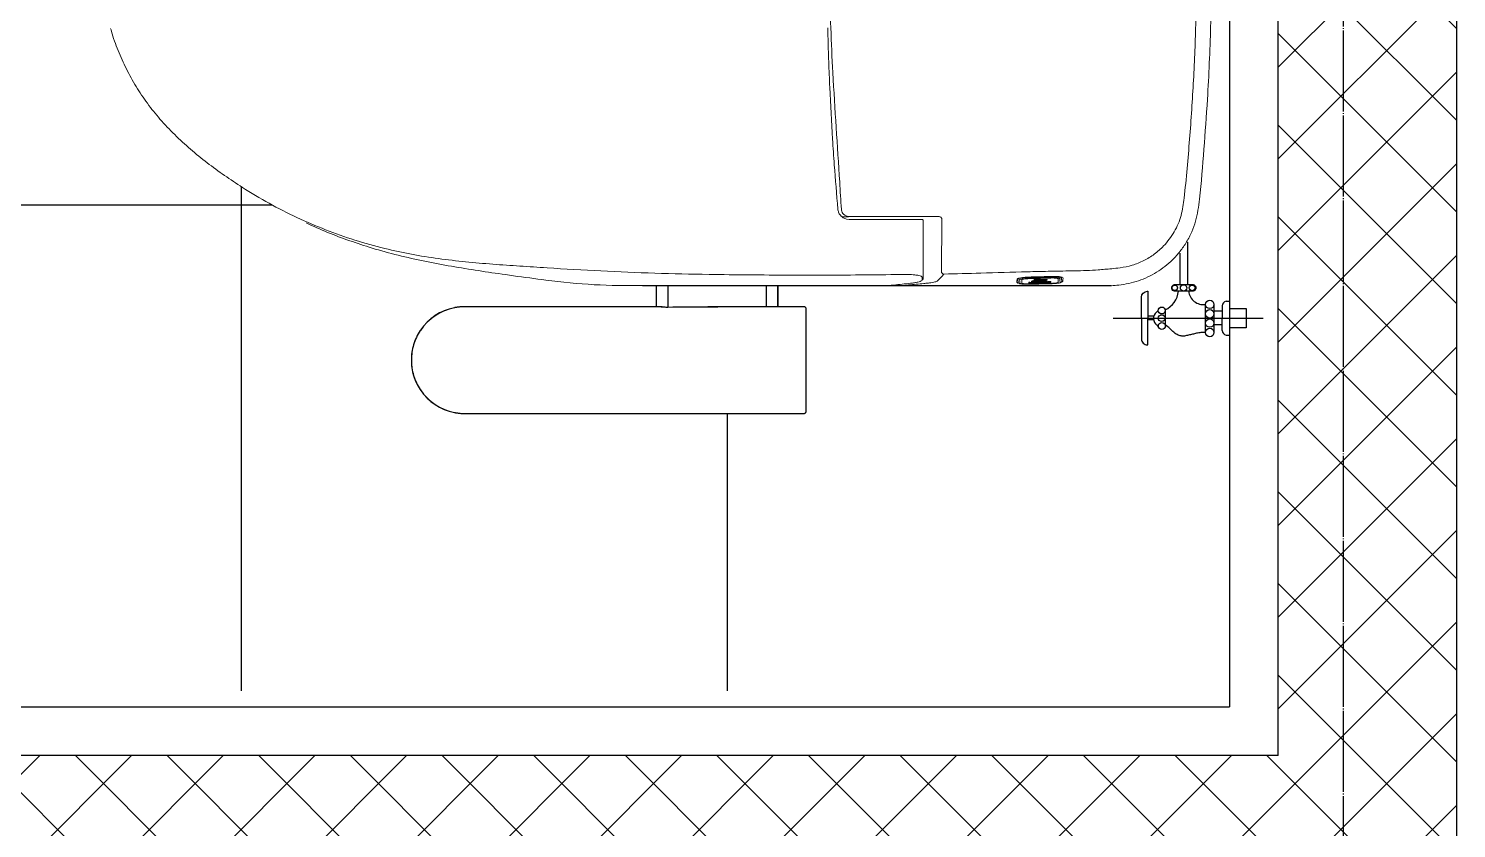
# Model space of a CAD drawing. Header units: millimetres. Extents: x 18456 to 179493, y -203649 to 469211.
# Drawn here: x 119928 to 120810, y 123659 to 124153 of the extents above; entities that cross this region are included whole.
import ezdxf

# ---------------------------------------------------------------- set-up
doc = ezdxf.new("R2010")
doc.units = ezdxf.units.MM
doc.linetypes.add('X-평면도(기본형)$0$CEN', pattern=[52.5, 50, -1, 0.5, -1])
for name, color, linetype, true_color in [('X-평면도(기본형)$0$40HAT', 9, 'Continuous', 0x808080), ('X-평면도(기본형)$0$CEN', 1, 'X-평면도(기본형)$0$CEN', 0xff0000), ('X-평면도(기본형)$0$F-BATH', 6, 'Continuous', 0xff00ff), ('X-평면도(기본형)$0$FIN', 9, 'Continuous', 0x808080), ('X-평면도(기본형)$0$FUR', 6, 'Continuous', 0xff00ff), ('X-평면도(기본형)$0$TIL', 5, 'Continuous', 0x0000ff), ('X-평면도(기본형)$0$W2', 3, 'Continuous', 0x00ff00)]:
    doc.layers.add(name, color=color, linetype=linetype, true_color=true_color)

# ---------------------------------------------------------------- blocks, each defined once
blk = doc.blocks.new('X-평면도(기본형)$0$IW990')
at = {"layer": 'X-평면도(기본형)$0$F-BATH', "color": 8, "true_color": 0x808080}
blk.add_line((238457.39, 45965.82), (238457.39, 45965.9), dxfattribs=at)
blk.add_arc((238455.92, 45965.9), 1.47, 0.00409, 7.54706, dxfattribs=at)
at = {"layer": 'X-평면도(기본형)$0$FUR', "linetype": 'Continuous', "lineweight": 15}
for p, q in [((238476.92, 46027.55), (238476.92, 46027.54)), ((238482.25, 46021.36), (238482.33, 46021.36)), ((238482.33, 46021.36), (238483.88, 46021.19)), ((238529.48, 46020.7), (238529.48, 46020.7)), ((238529.49, 45984.49), (238529.48, 46020.7)), ((238540.83, 45988.95), (238541.14, 46021.01)), ((238528.68, 45983.47), (238528.99, 45984)), ((238529.49, 45986.05), (238529.49, 45984.49)), ((238587.68, 45984.49), (238587.48, 45984.3)), ((238588.05, 45984.59), (238588.05, 45984.31)), ((238588.35, 45984.54), (238588.05, 45984.31)), ((238596.49, 45982.65), (238596.49, 45983.01)), ((238597.8, 45983.82), (238597.8, 45983.46)), ((238598.63, 45982.98), (238598.63, 45983.03)), ((238598.9, 45983.48), (238598.9, 45983.12)), ((238603.57, 45982.73), (238602.92, 45982.72)), ((238602.92, 45982.72), (238602.92, 45982.36)), ((238603.07, 45982.8), (238603.07, 45983.17)), ((238604.28, 45983.28), (238603.18, 45983.25)), ((238603.18, 45983.25), (238603.18, 45982.89)), ((238604.28, 45982.92), (238603.18, 45982.89)), ((238603.33, 45983.69), (238603.33, 45983.33)), ((238603.4, 45983.32), (238603.33, 45983.33)), ((238603.4, 45983.69), (238603.4, 45983.32)), ((238603.57, 45982.37), (238603.57, 45982.73)), ((238604.28, 45983.28), (238604.28, 45982.92)), ((238605.87, 45982.79), (238605.22, 45982.78)), ((238605.22, 45982.78), (238605.22, 45982.42)), ((238605.87, 45982.79), (238605.87, 45982.79)), ((238605.87, 45982.79), (238605.87, 45982.43)), ((238606.13, 45984.1), (238606.13, 45983.74)), ((238608.44, 45982.86), (238606.34, 45982.81)), ((238606.34, 45982.81), (238606.34, 45982.45)), ((238608.44, 45982.86), (238608.44, 45982.5)), ((238615.57, 45982.81), (238615.79, 45982.98)), ((238356.34, 45980.36), (238645.66, 45980.32)), ((238356.43, 45980.14), (238645.75, 45980.22)), ((238595.37, 45982.53), (238594.72, 45982.51)), ((238594.72, 45982.51), (238594.72, 45982.16)), ((238595.37, 45982.17), (238594.72, 45982.16)), ((238594.72, 45981.65), (238595.37, 45981.66)), ((238595.37, 45982.53), (238595.37, 45982.17)), ((238596.91, 45982.36), (238595.37, 45982.32)), ((238595.37, 45981.97), (238595.37, 45982.17)), ((238595.37, 45981.66), (238595.37, 45981.89)), ((238596.91, 45982.57), (238596.91, 45982.21)), ((238596.91, 45982.21), (238597.56, 45982.22)), ((238596.91, 45982), (238596.91, 45982.21)), ((238596.91, 45981.92), (238596.91, 45981.7)), ((238596.91, 45981.7), (238597.56, 45981.71)), ((238597.56, 45982.58), (238597.56, 45982.22)), ((238598, 45981.86), (238598, 45982.22)), ((238598.12, 45982.21), (238598.12, 45982.57)), ((238598.12, 45982.21), (238598.19, 45982.22)), ((238598.12, 45982.21), (238598.31, 45982.14)), ((238598.19, 45982.58), (238598.19, 45982.22)), ((238598.31, 45982.14), (238598.41, 45982.15)), ((238598.96, 45982.18), (238598.96, 45982.04)), ((238600.07, 45982.18), (238600.07, 45981.87)), ((238600.17, 45981.88), (238600.07, 45981.87)), ((238600.17, 45982.15), (238600.17, 45981.88)), ((238600.35, 45981.81), (238600.17, 45981.88)), ((238600.26, 45982.51), (238600.26, 45982.15)), ((238600.35, 45982.17), (238600.26, 45982.2)), ((238600.29, 45981.8), (238600.35, 45981.81)), ((238600.35, 45982.17), (238600.35, 45981.81)), ((238600.76, 45982.66), (238600.76, 45982.3)), ((238601.41, 45982.32), (238600.76, 45982.3)), ((238601.41, 45982.68), (238601.41, 45982.32)), ((238603.57, 45982.37), (238602.92, 45982.36)), ((238602.92, 45982.36), (238602.92, 45982.31)), ((238602.92, 45982.26), (238602.92, 45982.22)), ((238605.22, 45982.33), (238603.7, 45982.29)), ((238603.7, 45982.29), (238603.7, 45981.94)), ((238603.7, 45981.94), (238603.7, 45981.86)), ((238605.87, 45982.43), (238605.22, 45982.42)), ((238606.34, 45982.37), (238606.34, 45982.45)), ((238606.45, 45982.37), (238606.45, 45982.23)), ((238606.45, 45982.15), (238606.45, 45982.23)), ((238607.79, 45982.26), (238607.79, 45982.4)), ((238607.79, 45982.19), (238607.79, 45981.96)), ((238607.79, 45981.96), (238608.44, 45981.98)), ((238612.73, 45982.22), (238612.92, 45982.4)), ((238614.42, 45982.24), (238614.6, 45982.45))]:
    blk.add_line(p, q, dxfattribs=at)
at = {"layer": 'X-평면도(기본형)$0$FUR'}
for p, q in [((238688.03, 46000.41), (238688.04, 45981.03)), ((238692.86, 45981.03), (238692.85, 46007.11)), ((238364.89, 45967.3), (238364.89, 45980.14)), ((238371.89, 45980.14), (238371.89, 45967.12)), ((238432.89, 45967.3), (238432.89, 45980.16)), ((238439.89, 45967.3), (238439.89, 45980.16)), ((238439.89, 45980.16), (238439.89, 45967.3)), ((238667.93, 45976.81), (238668.18, 45976.81)), ((238668.18, 45976.81), (238668.18, 45972.25)), ((238685.17, 45981.03), (238695.62, 45981.03)), ((238695.62, 45976.82), (238685.17, 45976.81)), ((238266.42, 45967.3), (238246.64, 45967.3)), ((238266.42, 45967.3), (238246.64, 45967.3)), ((238286.21, 45967.3), (238266.42, 45967.3)), ((238286.21, 45967.3), (238266.42, 45967.3)), ((238363.88, 45967.3), (238286.21, 45967.3)), ((238367.84, 45967.3), (238363.88, 45967.3)), ((238367.84, 45967.3), (238363.88, 45967.3)), ((238368.39, 45967.3), (238367.84, 45967.3)), ((238368.57, 45967.3), (238368.39, 45967.3)), ((238368.57, 45967.26), (238368.57, 45967.3)), ((238396.74, 45967.26), (238402.74, 45967.3)), ((238402.74, 45967.3), (238396.74, 45967.3)), ((238396.74, 45967.26), (238396.74, 45967.3)), ((238404.22, 45967.3), (238402.74, 45967.3)), ((238440.88, 45967.3), (238404.22, 45967.3)), ((238432.89, 45967.3), (238404.22, 45967.3)), ((238440.88, 45967.3), (238432.89, 45967.3)), ((238455.91, 45967.3), (238440.88, 45967.3)), ((238455.91, 45967.3), (238440.88, 45967.3)), ((238455.95, 45967.3), (238455.91, 45967.3)), ((238457.39, 45902.88), (238457.39, 45965.82)), ((238457.39, 45902.88), (238457.39, 45965.82)), ((238664.32, 45968.65), (238664.32, 45973.2)), ((238664.33, 45960.3), (238664.32, 45968.65)), ((238668.18, 45972.25), (238668.18, 45960.3)), ((238678.88, 45965.42), (238678.88, 45956.13)), ((238703.81, 45951.38), (238703.8, 45968.74)), ((238714.16, 45967.82), (238714.16, 45960.24)), ((238716.59, 45970.77), (238718.67, 45970.77)), ((238718.68, 45966.27), (238728.89, 45966.27)), ((238728.89, 45966.27), (238728.9, 45954.35)), ((238664.33, 45960.3), (238664.33, 45951.95)), ((238671.9, 45961.48), (238668.18, 45961.48)), ((238668.19, 45948.34), (238668.18, 45960.3)), ((238671.76, 45959.12), (238668.18, 45959.12)), ((238714.16, 45964.57), (238709.03, 45964.57)), ((238714.16, 45952.66), (238714.16, 45960.24)), ((238219.29, 45952.72), (238219.27, 45952.69)), ((238219.27, 45952.69), (238219.29, 45952.72)), ((238219.31, 45952.77), (238219.29, 45952.72)), ((238664.33, 45951.95), (238664.33, 45947.39)), ((238668.19, 45943.79), (238668.19, 45948.34)), ((238714.16, 45956.21), (238709.03, 45956.2)), ((238716.6, 45949.71), (238718.68, 45949.71)), ((238728.9, 45954.35), (238718.68, 45954.34)), ((238667.93, 45943.79), (238668.19, 45943.79)), ((238219.27, 45916.01), (238219.29, 45915.97)), ((238219.29, 45915.97), (238219.27, 45916.01)), ((238219.29, 45915.97), (238219.32, 45915.93)), ((238246.64, 45901.4), (238260.44, 45901.4)), ((238246.64, 45901.4), (238266.42, 45901.4)), ((238260.44, 45901.4), (238286.21, 45901.4)), ((238266.42, 45901.4), (238286.21, 45901.4)), ((238286.21, 45901.4), (238455.91, 45901.4)), ((238455.91, 45901.4), (238455.95, 45901.4)), ((238457.39, 45902.8), (238457.39, 45902.88))]:
    blk.add_line(p, q, dxfattribs=at)
at = {"layer": 'X-평면도(기본형)$0$FUR', "ltscale": 30}
blk.add_line((238646.8, 45960.31), (238739.4, 45960.31), dxfattribs=at)
at = {"layer": 'X-평면도(기본형)$0$FUR', "linetype": 'Continuous', "lineweight": 15}
for points in [[(238598.65, 45981.88), (238598.65, 45981.88), (238598.68, 45981.9), (238598.77, 45981.92), (238598.96, 45981.95), (238599.21, 45981.97), (238599.76, 45982.02), (238600.04, 45982.06), (238600.2, 45982.1), (238600.26, 45982.15), (238600.21, 45982.19), (238600.05, 45982.23), (238599.81, 45982.26), (238599.5, 45982.27), (238598.99, 45982.27), (238598.35, 45982.23), (238598.19, 45982.22)], [(238602.92, 45982.16), (238602.92, 45982.11), (238602.92, 45982.09), (238602.92, 45982.08), (238602.92, 45982.06), (238602.86, 45981.98), (238602.76, 45981.95), (238602.62, 45981.92), (238602.43, 45981.9), (238602.23, 45981.89), (238601.93, 45981.89), (238601.74, 45981.9), (238601.6, 45981.91), (238601.48, 45981.95), (238601.41, 45982.01)]]:
    blk.add_lwpolyline(points, dxfattribs=at)
at = {"layer": 'X-평면도(기본형)$0$FUR'}
blk.add_lwpolyline([(238709.03, 45968.74), (238709.03, 45968.17), (238709.03, 45951.97)], dxfattribs=at)
for centre, radius in [((238684.87, 45978.98), 1.67), ((238690.32, 45978.89), 2), ((238695.59, 45978.94), 1.77), ((238676.78, 45964.98), 2.15), ((238706.41, 45968.74), 2.61), ((238706.42, 45962.94), 2.61), ((238676.78, 45960.23), 2.11), ((238676.87, 45955.43), 2.14), ((238706.42, 45957.23), 2.61), ((238706.42, 45951.38), 2.61)]:
    blk.add_circle(centre, radius, dxfattribs=at)
at = {"layer": 'X-평면도(기본형)$0$FUR', "linetype": 'Continuous', "lineweight": 15}
for centre, radius, start, end in [((238528.98, 46020.7), 0.498, 0.01836, 90.01637), ((238542.35, 45989), 1.52, 181.88667, 268.74025), ((238614.59, 45982.94), 0.497, 271.32573, 359.6792)]:
    blk.add_arc(centre, radius, start, end, dxfattribs=at)
at = {"layer": 'X-평면도(기본형)$0$FUR', "extrusion": (0, 0, -1)}
for centre, radius, start, end in [((-238667.93, 45973.21), 3.6, 359.98363, 89.98363), ((-238685.08, 45978.92), 2.11, 267.57874, 92.38853), ((-238695.71, 45978.92), 2.11, 87.57874, 272.38853)]:
    blk.add_arc(centre, radius, start, end, dxfattribs=at)
at = {"layer": 'X-평면도(기본형)$0$FUR'}
for centre, radius, start, end in [((238673.2, 45978.15), 13.94, 294.02781, 354.48695), ((238702.39, 45977.55), 8.93, 184.69074, 278.52543), ((238246.64, 45934.35), 32.95, 101.19807, 146.10907), ((238246.64, 45934.35), 32.95, 101.19809, 146.02221), ((238246.62, 45934.46), 32.84, 100.83918, 101.19849), ((238246.61, 45934.49), 32.81, 100.84002, 101.19967), ((238246.62, 45934.43), 32.87, 100.18365, 100.83913), ((238246.65, 45934.28), 33.02, 100.18753, 100.84005), ((238246.63, 45934.41), 32.89, 99.88825, 100.1837), ((238246.65, 45934.3), 33, 99.89297, 100.18749), ((238246.63, 45934.36), 32.94, 98.11457, 99.8879), ((238246.64, 45934.34), 32.96, 98.12115, 99.89316), ((238246.64, 45934.33), 32.97, 97.82831, 98.11482), ((238246.64, 45934.37), 32.93, 97.83401, 98.12086), ((238246.64, 45934.29), 33.01, 94.18138, 97.82766), ((238246.64, 45934.39), 32.92, 94.17747, 97.83417), ((238246.64, 45934.3), 33, 93.89034, 94.18112), ((238246.64, 45934.38), 32.92, 93.88594, 94.17739), ((238246.64, 45934.33), 32.97, 92.1278, 93.89051), ((238246.64, 45934.36), 32.94, 92.12122, 93.88574), ((238246.64, 45934.36), 32.94, 91.82552, 92.12753), ((238246.64, 45934.34), 32.96, 91.81951, 92.12131), ((238246.64, 45934.41), 32.89, 90.00051, 91.8259), ((238246.64, 45934.31), 32.99, 89.99978, 91.81919), ((238371.02, 45992.46), 25.32, 264.03046, 264.9917), ((238404.22, 45697.08), 270.22, 89.99979, 90.31431), ((238455.91, 45965.8), 1.5, 88.52128, 89.99969), ((238455.91, 45965.79), 1.51, 87.33062, 88.52141), ((238455.95, 45965.7), 1.6, 86.15239, 89.99998), ((238455.91, 45965.79), 1.51, 84.43602, 87.33068), ((238455.95, 45965.71), 1.59, 82.64838, 86.15387), ((238671.81, 45966.35), 3, 307.41594, 344.56491), ((238679.18, 45966.31), 0.601, 209.00933, 303.32558), ((238717.16, 45967.82), 3, 100.96992, 180.01637), ((238676.66, 45960.02), 4.98, 127.41594, 235.38587), ((238246.55, 45934.41), 32.84, 146.17496, 146.42608), ((238246.55, 45934.41), 32.85, 146.1756, 146.4266), ((238672.12, 45953.45), 3, 22.6575, 55.38587), ((238717.17, 45952.66), 3, 180.01637, 259.06281), ((238667.93, 45947.39), 3.6, 180.01637, 270.01637), ((238246.64, 45934.35), 32.95, 180.00026, 213.53151), ((238246.55, 45934.29), 32.84, 213.53083, 213.82504), ((238246.56, 45934.3), 32.86, 213.53039, 213.8244), ((238246.64, 45934.35), 32.95, 213.89895, 258.80445), ((238246.64, 45934.35), 32.95, 213.995, 258.80444), ((238246.62, 45934.24), 32.84, 258.80405, 259.16082), ((238246.61, 45934.21), 32.81, 258.80286, 259.15998), ((238246.62, 45934.27), 32.87, 259.16087, 259.81837), ((238246.65, 45934.42), 33.02, 259.15995, 259.81449), ((238246.63, 45934.3), 32.89, 259.81833, 260.11828), ((238246.65, 45934.4), 33, 259.81453, 260.11353), ((238246.63, 45934.34), 32.94, 260.11863, 261.88493), ((238246.64, 45934.36), 32.96, 260.11336, 261.87836), ((238246.64, 45934.37), 32.97, 261.88468, 262.17894), ((238246.64, 45934.34), 32.93, 261.87864, 262.17325), ((238246.64, 45934.41), 33.01, 262.17959, 265.82344), ((238246.63, 45934.31), 32.91, 262.17298, 265.82748), ((238246.64, 45934.4), 33, 265.82371, 266.10709), ((238246.64, 45934.32), 32.92, 265.82745, 266.11148), ((238246.64, 45934.37), 32.97, 266.10691, 267.87602), ((238246.64, 45934.34), 32.94, 266.11169, 267.8826), ((238246.64, 45934.34), 32.94, 267.87629, 268.16935), ((238246.64, 45934.36), 32.96, 267.88251, 268.17536), ((238246.64, 45934.29), 32.89, 268.16896, 269.99949), ((238246.64, 45934.4), 32.99, 268.17568, 270.00022), ((238455.95, 45903), 1.6, 269.99998, 273.80713), ((238455.95, 45902.99), 1.59, 273.80558, 277.3438), ((238455.92, 45902.8), 1.47, 352.4478, 359.99604)]:
    blk.add_arc(centre, radius, start, end, dxfattribs=at)
at = {"layer": 'X-평면도(기본형)$0$FUR', "linetype": 'Continuous', "lineweight": 15}
for points, knots in [([(238479.06, 46027.4), (238478.72, 46033.01, 0), (238477.72, 46049.87, 0), (238475.86, 46077.99, 0), (238473.86, 46109.69, 0), (238472.46, 46139.35, 0), (238471.88, 46162.15, 0), (238471.76, 46175.76, 0), (238471.75, 46180.17, 0)], [0, 0, 0, 0, 0.0552666, 0.1658888, 0.2765103, 0.3666384, 0.4567946, 0.5000016, 0.5000016, 0.5000016, 0.5000016]), ([(238698.33, 46180.24), (238698.24, 46168.05, 0), (238698.05, 46143.69, 0), (238696.56, 46107.18, 0), (238694.08, 46070.74, 0), (238691.85, 46044.66, 0), (238689.94, 46028.96, 0), (238688.81, 46023.62, 0), (238687.06, 46018.43, 0), (238684.59, 46013.53, 0), (238681.56, 46008.92, 0), (238677.54, 46004.18, 0), (238672.32, 45999.61, 0), (238665.8, 45995.6, 0), (238658.66, 45992.72, 0), (238650.19, 45991.01, 0), (238644.14, 45990.62, 0), (238641.65, 45990.4, 0)], [0, 0, 0, 0, 0.165801, 0.331607, 0.497398, 0.663183, 0.687934, 0.712702, 0.737346, 0.762467, 0.787683, 0.812808, 0.847589, 0.88237, 0.917375, 0.952378, 1, 1, 1, 1]), ([(238707.61, 46184.99), (238707.49, 46170.05, 0), (238707.24, 46140.15, 0), (238705.42, 46099.98, 0), (238702.9, 46064.51, 0), (238701.04, 46041.66, 0), (238699.27, 46026.82, 0), (238697.79, 46020.02, 0), (238695.48, 46013.43, 0), (238692.24, 46007.22, 0), (238688.25, 46001.42, 0), (238683.74, 45996.37, 0), (238678.85, 45992.09, 0), (238673.73, 45988.52, 0), (238668.25, 45985.54, 0), (238662.47, 45983.22, 0), (238656.46, 45981.53, 0), (238650.84, 45980.7, 0), (238647.26, 45980.34, 0), (238645.75, 45980.22, 0)], [0, 0, 0, 0, 0.0952782, 0.1905564, 0.2562525, 0.3219487, 0.3367094, 0.3514838, 0.3661826, 0.3810752, 0.3960284, 0.4109212, 0.424131, 0.4373829, 0.4505928, 0.4638002, 0.4770496, 0.4902568, 0.4999552, 0.4999552, 0.4999552, 0.4999552]), ([(238522.24, 45987.27), (238513.88, 45987.16, 0), (238497.15, 45986.93, 0), (238472.08, 45986.79, 0), (238447.06, 45986.79, 0), (238422.13, 45986.94, 0), (238394.39, 45987.24, 0), (238363.93, 45987.93, 0), (238330.66, 45989.25, 0), (238302.94, 45990.92, 0), (238280.69, 45992.38, 0), (238263.94, 45993.52, 0), (238247.18, 45994.97, 0), (238230.45, 45996.9, 0), (238213.77, 45999.53, 0), (238196.53, 46003.2, 0), (238178.81, 46008.22, 0), (238160.71, 46014.62, 0), (238143.01, 46022.21, 0), (238125.83, 46030.94, 0), (238111.01, 46039.8, 0), (238098.33, 46048.27, 0), (238087.61, 46056.08, 0), (238077.3, 46064.43, 0), (238067.53, 46073.39, 0), (238058.6, 46082.82, 0), (238050.66, 46092.76, 0), (238043.73, 46103.13, 0), (238037.65, 46114.04, 0), (238032.6, 46125.43, 0), (238029.44, 46133.86, 0), (238028.25, 46138.54, 0), (238028.12, 46138.93, 0)], [0, 0, 0, 0, 0.045045, 0.090113, 0.135167, 0.180192, 0.2252, 0.286412, 0.347638, 0.408861, 0.439659, 0.470514, 0.501361, 0.532157, 0.562894, 0.593613, 0.628106, 0.662718, 0.697369, 0.73198, 0.766473, 0.790174, 0.813941, 0.837696, 0.861396, 0.885041, 0.907276, 0.929591, 0.951906, 0.974141, 0.996378, 1, 1, 1, 1]), ([(238470.65, 46139.44), (238470.66, 46139.11, 0), (238470.7, 46137.45, 0), (238470.88, 46130.48, 0), (238471.25, 46118.52, 0), (238472.11, 46097.28, 0), (238473.26, 46076.06, 0), (238474.94, 46051.04, 0), (238476.15, 46036.65, 0), (238476.92, 46027.55, 0)], [0, 0, 0, 0, 0.008884, 0.044422, 0.186575, 0.328729, 0.613054, 0.755208, 1, 1, 1, 1]), ([(238476.92, 46027.54), (238476.96, 46027.21, 0), (238477.1, 46026.22, 0), (238477.78, 46024.55, 0), (238479.21, 46022.8, 0), (238480.85, 46021.77, 0), (238481.92, 46021.46, 0), (238482.25, 46021.36, 0)], [0, 0, 0, 0, 0.113811, 0.345518, 0.613165, 0.880162, 1, 1, 1, 1]), ([(238484.39, 46022.89), (238483.61, 46022.98, 0), (238482.22, 46023.13, 0), (238480.6, 46024.18, 0), (238479.56, 46025.46, 0), (238479.14, 46026.59, 0), (238479.08, 46027.25, 0), (238479.06, 46027.4, 0)], [0, 0, 0, 0, 0.3042149, 0.5391397, 0.7379162, 0.9427692, 1, 1, 1, 1]), ([(238148.73, 46018.99), (238153.15, 46017, 0), (238161.98, 46013.04, 0), (238175.59, 46007.97, 0), (238190.1, 46003.19, 0), (238205.56, 45998.93, 0), (238221.96, 45995.26, 0), (238238.49, 45992.18, 0), (238255.09, 45989.53, 0), (238267.85, 45987.66, 0), (238281.72, 45985.68, 0), (238299.96, 45983.29, 0), (238326.49, 45980.37, 0), (238346.39, 45980.36, 0), (238356.34, 45980.36, 0)], [0, 0, 0, 0, 0.0682173, 0.1364846, 0.2047249, 0.2836288, 0.3625896, 0.4416482, 0.5207491, 0.5997706, 0.6235152, 0.718497, 0.8592532, 1, 1, 1, 1]), ([(238484.39, 46022.89), (238483.74, 46022.87, 0), (238482.68, 46022.84, 0), (238481.05, 46022.79, 0), (238479.97, 46022.78, 0), (238479.5, 46022.77, 0)], [0, 0, 0, 0, 0.480134, 0.775628, 1, 1, 1, 1]), ([(238483.88, 46021.19), (238489.69, 46021.19, 0), (238501.3, 46021.19, 0), (238512.95, 46021.2, 0), (238518.77, 46021.2, 0)], [0, 0, 0, 0, 0.499902, 1, 1, 1, 1]), ([(238539.09, 46022.99), (238529.96, 46022.98, 0), (238511.7, 46022.95, 0), (238493.5, 46022.91, 0), (238484.39, 46022.89, 0)], [0, 0, 0, 0, 0.4999236, 1, 1, 1, 1]), ([(238518.77, 46021.2), (238519.84, 46021.2, 0), (238521.97, 46021.2, 0), (238524.92, 46021.2, 0), (238527.23, 46021.2, 0), (238528.71, 46021.2, 0), (238528.89, 46021.2, 0), (238528.98, 46021.2, 0)], [0, 0, 0, 0, 0.20342, 0.4068306, 0.6105684, 0.8151346, 1, 1, 1, 1]), ([(238528.98, 46021.2), (238529.04, 46021.19, 0), (238529.17, 46021.18, 0), (238529.34, 46021.06, 0), (238529.45, 46020.9, 0), (238529.47, 46020.77, 0), (238529.48, 46020.7, 0)], [0, 0, 0, 0, 0.2499993, 0.5, 0.7500007, 1, 1, 1, 1]), ([(238529.49, 45986.05), (238529.48, 45989.06, 0), (238529.48, 45994.84, 0), (238529.48, 46003.36, 0), (238529.48, 46011.9, 0), (238529.48, 46017.67, 0), (238529.48, 46020.7, 0)], [0, 0, 0, 0, 0.259955, 0.500103, 0.737095, 1, 1, 1, 1]), ([(238541.14, 46021.01), (238541.13, 46021.15, 0), (238541.11, 46021.51, 0), (238540.88, 46022.07, 0), (238540.42, 46022.59, 0), (238539.79, 46022.93, 0), (238539.33, 46022.97, 0), (238539.09, 46022.99, 0)], [0, 0, 0, 0, 0.135907, 0.34197, 0.554556, 0.775331, 1, 1, 1, 1]), ([(238521.69, 45981.74), (238522.56, 45981.85, 0), (238524.32, 45982.07, 0), (238526.34, 45982.48, 0), (238527.89, 45982.95, 0), (238528.42, 45983.29, 0), (238528.68, 45983.47, 0)], [0, 0, 0, 0, 0.246429, 0.500051, 0.746502, 1, 1, 1, 1]), ([(238528.99, 45985.56), (238528.88, 45985.74, 0), (238528.66, 45986.1, 0), (238526.96, 45986.6, 0), (238524.73, 45986.95, 0), (238523.01, 45987.07, 0), (238522.32, 45987.12, 0)], [0, 0, 0, 0, 0.273347, 0.546758, 0.817329, 1, 1, 1, 1]), ([(238528.99, 45984), (238528.99, 45984.05, 0), (238528.99, 45984.3, 0), (238528.99, 45984.81, 0), (238528.99, 45985.29, 0), (238528.99, 45985.56, 0)], [0, 0, 0, 0, 0.099169, 0.495843, 1, 1, 1, 1]), ([(238529.06, 45983.65), (238529.18, 45983.76, 0), (238529.41, 45983.99, 0), (238529.46, 45984.32, 0), (238529.48, 45984.5, 0)], [0, 0, 0, 0, 0.48558, 1, 1, 1, 1]), ([(238538.47, 45983.32), (238538.39, 45983.25, 0), (238538.15, 45983.06, 0), (238537.42, 45982.75, 0), (238536.13, 45982.41, 0), (238534.45, 45982.1, 0), (238533.04, 45981.94, 0), (238532.33, 45981.86, 0)], [0, 0, 0, 0, 0.111376, 0.330422, 0.555707, 0.77467, 1, 1, 1, 1]), ([(238542.31, 45987.48), (238542.17, 45987.31, 0), (238541.44, 45986.44, 0), (238540.16, 45985, 0), (238539.03, 45983.87, 0), (238538.47, 45983.32, 0)], [0, 0, 0, 0, 0.113423, 0.567128, 1, 1, 1, 1]), ([(238606.7, 45989.15), (238602.45, 45989.07, 0), (238588.57, 45988.78, 0), (238567.1, 45988.01, 0), (238549.9, 45987.64, 0), (238542.31, 45987.48, 0)], [0, 0, 0, 0, 0.197592, 0.645954, 1, 1, 1, 1]), ([(238587.48, 45984.3), (238587.48, 45984.03, 0), (238587.48, 45983.54, 0), (238587.46, 45982.85, 0), (238587.15, 45982.37, 0), (238587.66, 45982.14, 0), (238587.75, 45982.1, 0)], [0, 0, 0, 0, 0.336667, 0.636336, 0.935555, 1, 1, 1, 1]), ([(238615.79, 45982.98), (238615.76, 45983.31, 0), (238615.72, 45983.84, 0), (238615.95, 45984.62, 0), (238615.98, 45985.2, 0), (238615.01, 45985.63, 0), (238613.49, 45985.88, 0), (238611.46, 45986.03, 0), (238607.76, 45986.02, 0), (238603.76, 45985.83, 0), (238599.48, 45985.74, 0), (238596.28, 45985.66, 0), (238593.33, 45985.55, 0), (238590.78, 45985.33, 0), (238588.98, 45985.03, 0), (238587.88, 45984.73, 0), (238587.73, 45984.55, 0), (238587.68, 45984.49, 0)], [0, 0, 0, 0, 0.140549, 0.227945, 0.314769, 0.362904, 0.410473, 0.458166, 0.505862, 0.635142, 0.700098, 0.765029, 0.829363, 0.877849, 0.926814, 0.975841, 1, 1, 1, 1]), ([(238588.05, 45984.31), (238588.07, 45983.96, 0), (238588.11, 45983.26, 0), (238588.15, 45982.63, 0), (238588.17, 45982.31, 0)], [0, 0, 0, 0, 0.499997, 1, 1, 1, 1]), ([(238594.38, 45985.37), (238593.54, 45985.34, 0), (238591.85, 45985.27, 0), (238589.79, 45985, 0), (238588.55, 45984.74, 0), (238588.39, 45984.58, 0), (238588.35, 45984.54, 0)], [0, 0, 0, 0, 0.297526, 0.594755, 0.892017, 1, 1, 1, 1]), ([(238614.1, 45982.43), (238614.03, 45982.97, 0), (238613.94, 45983.64, 0), (238614.05, 45984.46, 0), (238613.86, 45984.75, 0), (238613.29, 45984.94, 0), (238612.41, 45985.1, 0), (238611.25, 45985.2, 0), (238609.91, 45985.25, 0), (238605.17, 45985.15, 0), (238600.78, 45984.98, 0), (238596.07, 45984.85, 0), (238594.66, 45984.82, 0), (238592.94, 45984.74, 0), (238591.64, 45984.62, 0), (238590.54, 45984.46, 0), (238589.7, 45984.26, 0), (238589.16, 45984.05, 0), (238589.09, 45983.9, 0), (238589.06, 45983.83, 0)], [0, 0, 0, 0, 0.251967, 0.31496, 0.346355, 0.377645, 0.409025, 0.440539, 0.471925, 0.503138, 0.751994, 0.762778, 0.814208, 0.845195, 0.876184, 0.907124, 0.938005, 0.968915, 1, 1, 1, 1]), ([(238589.06, 45983.83), (238589.14, 45983.28, 0), (238589.23, 45982.59, 0), (238589.1, 45981.89, 0), (238589.31, 45981.65, 0), (238589.77, 45981.5, 0), (238590.27, 45981.44, 0), (238590.46, 45981.41, 0)], [0, 0, 0, 0, 0.634318, 0.792901, 0.871956, 0.95071, 1, 1, 1, 1]), ([(238590.4, 45983.86), (238590.37, 45983.35, 0), (238590.35, 45982.75, 0), (238590.42, 45982.12, 0), (238590.32, 45981.92, 0), (238590.48, 45981.8, 0), (238590.55, 45981.75, 0)], [0, 0, 0, 0, 0.694895, 0.810714, 0.927223, 1, 1, 1, 1]), ([(238612.92, 45982.4), (238612.93, 45982.88, 0), (238612.93, 45983.44, 0), (238612.93, 45984.13, 0), (238612.93, 45984.39, 0), (238612.92, 45984.64, 0), (238612.33, 45984.83, 0), (238611.47, 45984.96, 0), (238610.34, 45985.04, 0), (238608.5, 45985.04, 0), (238606.1, 45984.93, 0), (238602.61, 45984.84, 0), (238599.51, 45984.75, 0), (238596.81, 45984.67, 0), (238595.07, 45984.63, 0), (238593.44, 45984.58, 0), (238592.1, 45984.43, 0), (238591.15, 45984.26, 0), (238590.52, 45984.07, 0), (238590.44, 45983.93, 0), (238590.4, 45983.86, 0)], [0, 0, 0, 0, 0.246296, 0.287347, 0.328397, 0.369477, 0.400719, 0.43196, 0.463206, 0.494467, 0.564951, 0.635467, 0.746277, 0.788251, 0.830225, 0.871918, 0.903869, 0.935866, 0.967869, 1, 1, 1, 1]), ([(238608.54, 45985.79), (238606.18, 45985.72, 0), (238601.46, 45985.57, 0), (238596.74, 45985.44, 0), (238594.38, 45985.37, 0)], [0, 0, 0, 0, 0.500001, 1, 1, 1, 1]), ([(238598.63, 45982.98), (238598.33, 45982.97, 0), (238597.81, 45982.96, 0), (238597.16, 45982.89, 0), (238596.74, 45982.8, 0), (238596.5, 45982.71, 0), (238596.46, 45982.63, 0), (238596.59, 45982.55, 0), (238596.89, 45982.5, 0), (238597.25, 45982.48, 0), (238597.76, 45982.46, 0), (238598.16, 45982.46, 0), (238598.49, 45982.46, 0), (238598.53, 45982.46, 0)], [0, 0, 0, 0, 0.145434, 0.248921, 0.352683, 0.452508, 0.562776, 0.637178, 0.711784, 0.805443, 0.84477, 0.978837, 1, 1, 1, 1]), ([(238598.01, 45983.31), (238597.91, 45983.31, 0), (238597.6, 45983.3, 0), (238597.14, 45983.24, 0), (238596.74, 45983.16, 0), (238596.51, 45983.08, 0), (238596.51, 45983.03, 0), (238596.51, 45983.01, 0)], [0, 0, 0, 0, 0.11231, 0.357403, 0.603092, 0.840918, 1, 1, 1, 1]), ([(238600.8, 45984.14), (238600.35, 45984.13, 0), (238599.75, 45984.13, 0), (238599.02, 45984.12, 0), (238598.64, 45984.1, 0), (238598.34, 45984.07, 0), (238598.13, 45984.03, 0), (238597.91, 45983.94, 0), (238597.85, 45983.88, 0), (238597.8, 45983.82, 0)], [0, 0, 0, 0, 0.327909, 0.439384, 0.522313, 0.602078, 0.682646, 0.742554, 1, 1, 1, 1]), ([(238600.8, 45983.77), (238600.35, 45983.77, 0), (238599.75, 45983.77, 0), (238599.02, 45983.76, 0), (238598.64, 45983.74, 0), (238598.34, 45983.71, 0), (238598.13, 45983.67, 0), (238597.91, 45983.58, 0), (238597.85, 45983.52, 0), (238597.8, 45983.46, 0)], [0, 0, 0, 0, 0.327913, 0.43939, 0.522312, 0.602091, 0.682655, 0.742557, 1, 1, 1, 1]), ([(238597.8, 45983.46), (238597.84, 45983.43, 0), (238597.95, 45983.35, 0), (238598.16, 45983.22, 0), (238598.26, 45983.1, 0), (238598.39, 45983.04, 0), (238598.46, 45983.03, 0), (238598.55, 45983.03, 0), (238598.65, 45983.03, 0), (238598.75, 45983.03, 0), (238598.84, 45983.04, 0), (238598.91, 45983.06, 0), (238598.95, 45983.07, 0), (238598.96, 45983.08, 0), (238598.92, 45983.12, 0), (238598.72, 45983.25, 0), (238598.54, 45983.38, 0), (238598.41, 45983.48, 0)], [0, 0, 0, 0, 0.090176, 0.263427, 0.436679, 0.451975, 0.467276, 0.482459, 0.497495, 0.512475, 0.527497, 0.54265, 0.557968, 0.57341, 0.578442, 0.668618, 1, 1, 1, 1]), ([(238598.41, 45983.48), (238598.45, 45983.52, 0), (238598.49, 45983.58, 0), (238598.65, 45983.63, 0), (238598.75, 45983.65, 0), (238598.87, 45983.66, 0), (238599.21, 45983.67, 0), (238599.8, 45983.68, 0), (238600.36, 45983.68, 0), (238600.65, 45983.68, 0)], [0, 0, 0, 0, 0.281085, 0.325829, 0.370589, 0.415011, 0.446755, 0.708698, 1, 1, 1, 1]), ([(238598.53, 45982.46), (238598.94, 45982.48, 0), (238599.85, 45982.51, 0), (238601.14, 45982.64, 0), (238602.29, 45982.83, 0), (238603.17, 45983.06, 0), (238603.32, 45983.24, 0), (238603.4, 45983.32, 0)], [0, 0, 0, 0, 0.1590834, 0.3509257, 0.5470119, 0.7751545, 1, 1, 1, 1]), ([(238603.33, 45983.33), (238603.22, 45983.3, 0), (238602.96, 45983.23, 0), (238602.09, 45983.13, 0), (238600.61, 45983.04, 0), (238599.37, 45983, 0), (238598.63, 45982.98, 0)], [0, 0, 0, 0, 0.113444, 0.2757, 0.574124, 1, 1, 1, 1]), ([(238598.9, 45983.48), (238598.88, 45983.5, 0), (238598.81, 45983.55, 0), (238598.74, 45983.6, 0), (238598.69, 45983.64, 0)], [0, 0, 0, 0, 0.330265, 1, 1, 1, 1]), ([(238603.33, 45983.69), (238603.22, 45983.66, 0), (238602.96, 45983.59, 0), (238602.09, 45983.49, 0), (238600.7, 45983.4, 0), (238599.54, 45983.37, 0), (238598.9, 45983.35, 0)], [0, 0, 0, 0, 0.119614, 0.290759, 0.605473, 1, 1, 1, 1]), ([(238600.65, 45983.68), (238600.9, 45983.68, 0), (238601.22, 45983.67, 0), (238601.57, 45983.67, 0), (238601.69, 45983.67, 0), (238601.75, 45983.67, 0), (238601.81, 45983.67, 0), (238601.88, 45983.67, 0), (238601.94, 45983.67, 0), (238602.01, 45983.67, 0), (238602.07, 45983.67, 0), (238602.15, 45983.67, 0), (238602.22, 45983.67, 0), (238602.28, 45983.67, 0), (238602.34, 45983.67, 0), (238602.41, 45983.67, 0), (238602.49, 45983.67, 0), (238602.55, 45983.67, 0), (238602.62, 45983.67, 0), (238602.68, 45983.67, 0), (238602.86, 45983.67, 0), (238603.54, 45983.67, 0), (238604.44, 45983.68, 0), (238605.21, 45983.69, 0), (238605.46, 45983.7, 0)], [0, 0, 0, 0, 0.161646, 0.202045, 0.222246, 0.23234, 0.242441, 0.262643, 0.27274, 0.282843, 0.303039, 0.313139, 0.333337, 0.343435, 0.353535, 0.373734, 0.383833, 0.404033, 0.414132, 0.424235, 0.444435, 0.525232, 0.848571, 1, 1, 1, 1]), ([(238605.72, 45984.16), (238605.45, 45984.15, 0), (238604.66, 45984.13, 0), (238603, 45984.12, 0), (238601.64, 45984.13, 0), (238600.8, 45984.14, 0)], [0, 0, 0, 0, 0.159984, 0.480027, 1, 1, 1, 1]), ([(238605.72, 45983.8), (238605.45, 45983.79, 0), (238604.66, 45983.77, 0), (238603, 45983.76, 0), (238601.64, 45983.77, 0), (238600.8, 45983.77, 0)], [0, 0, 0, 0, 0.159984, 0.480027, 1, 1, 1, 1]), ([(238603.18, 45982.89), (238603.15, 45982.89, 0), (238603.11, 45982.89, 0), (238603.05, 45982.88, 0), (238603.01, 45982.88, 0), (238602.96, 45982.86, 0), (238602.98, 45982.84, 0), (238602.98, 45982.82, 0), (238603, 45982.81, 0), (238603.05, 45982.81, 0), (238603.11, 45982.8, 0), (238603.25, 45982.81, 0), (238603.69, 45982.82, 0), (238604.11, 45982.83, 0), (238604.44, 45982.84, 0)], [0, 0, 0, 0, 0.031635, 0.063241, 0.095098, 0.127641, 0.228679, 0.267141, 0.299619, 0.332105, 0.363922, 0.39626, 0.529472, 1, 1, 1, 1]), ([(238605.46, 45983.7), (238605.23, 45983.58, 0), (238604.86, 45983.39, 0), (238604.46, 45983.14, 0), (238604.34, 45982.99, 0), (238604.28, 45982.92, 0)], [0, 0, 0, 0, 0.439156, 0.718829, 1, 1, 1, 1]), ([(238604.77, 45983.69), (238604.67, 45983.62, 0), (238604.45, 45983.49, 0), (238604.34, 45983.35, 0), (238604.28, 45983.28, 0)], [0, 0, 0, 0, 0.463516, 1, 1, 1, 1]), ([(238604.44, 45982.84), (238604.49, 45982.84, 0), (238604.58, 45982.85, 0), (238604.71, 45982.86, 0), (238604.81, 45982.88, 0), (238604.85, 45982.89, 0), (238604.86, 45982.9, 0), (238604.86, 45982.91, 0)], [0, 0, 0, 0, 0.227897, 0.4559, 0.683578, 0.913774, 1, 1, 1, 1]), ([(238604.86, 45982.91), (238604.9, 45982.96, 0), (238605.02, 45983.12, 0), (238605.44, 45983.39, 0), (238605.87, 45983.61, 0), (238606.08, 45983.71, 0)], [0, 0, 0, 0, 0.217203, 0.607197, 1, 1, 1, 1]), ([(238606.07, 45984.13), (238606.04, 45984.14, 0), (238605.98, 45984.15, 0), (238605.85, 45984.16, 0), (238605.76, 45984.16, 0), (238605.72, 45984.16, 0)], [0, 0, 0, 0, 0.349612, 0.700078, 1, 1, 1, 1]), ([(238606.07, 45983.77), (238606.04, 45983.78, 0), (238605.98, 45983.79, 0), (238605.85, 45983.8, 0), (238605.76, 45983.8, 0), (238605.72, 45983.8, 0)], [0, 0, 0, 0, 0.3496097, 0.7000766, 1, 1, 1, 1]), ([(238606.12, 45984.1), (238606.12, 45984.11, 0), (238606.13, 45984.12, 0), (238606.1, 45984.13, 0), (238606.07, 45984.13, 0), (238606.07, 45984.13, 0)], [0, 0, 0, 0, 0.219993, 0.892379, 1, 1, 1, 1]), ([(238606.08, 45983.71), (238606.1, 45983.72, 0), (238606.13, 45983.73, 0), (238606.13, 45983.75, 0), (238606.1, 45983.77, 0), (238606.07, 45983.77, 0), (238606.07, 45983.77, 0)], [0, 0, 0, 0, 0.252179, 0.59871, 0.944616, 1, 1, 1, 1]), ([(238641.65, 45990.4), (238640.31, 45990.27, 0), (238634.15, 45989.68, 0), (238623.09, 45989.43, 0), (238612.77, 45989.29, 0), (238607.31, 45989.17, 0), (238606.7, 45989.15, 0)], [0, 0, 0, 0, 0.115482, 0.531369, 0.947807, 1, 1, 1, 1]), ([(238614.97, 45985.04), (238614.87, 45985.16, 0), (238614.66, 45985.39, 0), (238613.18, 45985.66, 0), (238611.05, 45985.82, 0), (238609.37, 45985.8, 0), (238608.54, 45985.79, 0)], [0, 0, 0, 0, 0.249585, 0.500063, 0.750599, 1, 1, 1, 1]), ([(238614.88, 45982.51), (238615.08, 45982.56, 0), (238615.48, 45982.65, 0), (238615.54, 45982.75, 0), (238615.57, 45982.81, 0)], [0, 0, 0, 0, 0.474578, 1, 1, 1, 1]), ([(238615.08, 45982.94), (238615.06, 45983.27, 0), (238615.02, 45983.94, 0), (238614.99, 45984.67, 0), (238614.97, 45985.04, 0)], [0, 0, 0, 0, 0.499996, 1, 1, 1, 1]), ([(238505.29, 45980.18), (238507.34, 45980.34, 0), (238512.92, 45980.82, 0), (238518.28, 45981.38, 0), (238521.69, 45981.74, 0)], [0.7353699, 0.7353699, 0.7353699, 0.7353699, 0.831555, 1, 1, 1, 1]), ([(238532.33, 45981.86), (238531.54, 45981.78, 0), (238527.63, 45981.39, 0), (238521.54, 45980.81, 0), (238516.22, 45980.36, 0), (238514.04, 45980.18, 0)], [0, 0, 0, 0, 0.0818884, 0.4094436, 0.6374386, 0.6374386, 0.6374386, 0.6374386]), ([(238587.75, 45982.1), (238587.81, 45982.04, 0), (238587.89, 45981.96, 0), (238588.25, 45981.9, 0), (238588.35, 45981.89, 0)], [0, 0, 0, 0, 0.73811, 1, 1, 1, 1]), ([(238588.5, 45981.78), (238588.44, 45981.82, 0), (238588.33, 45981.87, 0), (238588.31, 45981.94, 0), (238588.31, 45981.96, 0)], [0, 0, 0, 0, 0.68711, 1, 1, 1, 1]), ([(238588.83, 45981.68), (238588.86, 45981.65, 0), (238588.96, 45981.56, 0), (238589.5, 45981.43, 0), (238590.4, 45981.3, 0), (238591.57, 45981.21, 0), (238592.92, 45981.17, 0), (238594.99, 45981.17, 0), (238597.68, 45981.25, 0), (238601.6, 45981.33, 0), (238605.4, 45981.43, 0), (238608.61, 45981.48, 0), (238610.57, 45981.57, 0), (238611.92, 45981.69, 0), (238613.07, 45981.85, 0), (238613.96, 45982.03, 0), (238614.27, 45982.17, 0), (238614.42, 45982.24, 0)], [0, 0, 0, 0, 0.021472, 0.069883, 0.118172, 0.166599, 0.215054, 0.263407, 0.372989, 0.482571, 0.654772, 0.752596, 0.801819, 0.851251, 0.900832, 0.950455, 1, 1, 1, 1]), ([(238590.55, 45981.75), (238590.57, 45981.72, 0), (238590.63, 45981.64, 0), (238591.11, 45981.55, 0), (238591.68, 45981.48, 0), (238592.18, 45981.44, 0), (238592.75, 45981.41, 0), (238593.56, 45981.38, 0), (238597.68, 45981.43, 0), (238602.11, 45981.56, 0), (238606.72, 45981.67, 0), (238608.43, 45981.71, 0), (238610.03, 45981.77, 0), (238611.3, 45981.9, 0), (238612.23, 45982.04, 0), (238612.56, 45982.16, 0), (238612.73, 45982.22, 0)], [0, 0, 0, 0, 0.024625, 0.076127, 0.102062, 0.12785, 0.153726, 0.179583, 0.23099, 0.641374, 0.709771, 0.778576, 0.846183, 0.897442, 0.94871, 1, 1, 1, 1]), ([(238594.72, 45982.16), (238594.72, 45982.09, 0), (238594.72, 45981.97, 0), (238594.72, 45981.8, 0), (238594.72, 45981.7, 0), (238594.72, 45981.65, 0)], [0, 0, 0, 0, 0.3809018, 0.6904513, 1, 1, 1, 1]), ([(238596.91, 45982), (238596.65, 45982, 0), (238596.14, 45981.98, 0), (238595.63, 45981.97, 0), (238595.37, 45981.97, 0)], [0, 0, 0, 0, 0.500011, 1, 1, 1, 1]), ([(238595.37, 45981.89), (238595.63, 45981.89, 0), (238596.14, 45981.9, 0), (238596.65, 45981.92, 0), (238596.91, 45981.92, 0)], [0, 0, 0, 0, 0.499989, 1, 1, 1, 1]), ([(238597.56, 45981.71), (238597.56, 45981.77, 0), (238597.56, 45981.89, 0), (238597.56, 45982.06, 0), (238597.56, 45982.17, 0), (238597.56, 45982.22, 0)], [0, 0, 0, 0, 0.380867, 0.690435, 1, 1, 1, 1]), ([(238598.96, 45982.04), (238598.75, 45982.03, 0), (238598.44, 45982, 0), (238598.13, 45981.95, 0), (238597.99, 45981.89, 0), (238597.99, 45981.84, 0), (238598.12, 45981.79, 0), (238598.37, 45981.76, 0), (238598.73, 45981.74, 0), (238599.25, 45981.74, 0), (238599.82, 45981.76, 0), (238600.16, 45981.79, 0), (238600.29, 45981.8, 0)], [0, 0, 0, 0, 0.1479551, 0.222989, 0.2984513, 0.3904561, 0.4808155, 0.5617619, 0.6371347, 0.749936, 0.9049239, 1, 1, 1, 1]), ([(238598.12, 45982.29), (238598.08, 45982.28, 0), (238598, 45982.26, 0), (238598.01, 45982.23, 0), (238598.02, 45982.22, 0)], [0, 0, 0, 0, 0.534441, 1, 1, 1, 1]), ([(238598.41, 45982.15), (238598.5, 45982.16, 0), (238598.73, 45982.18, 0), (238599.05, 45982.19, 0), (238599.32, 45982.19, 0), (238599.47, 45982.18, 0), (238599.57, 45982.17, 0), (238599.61, 45982.15, 0), (238599.6, 45982.14, 0), (238599.6, 45982.14, 0)], [0, 0, 0, 0, 0.2049054, 0.5141278, 0.6377456, 0.7624733, 0.8544872, 0.946617, 1, 1, 1, 1]), ([(238600.07, 45981.87), (238599.94, 45981.86, 0), (238599.68, 45981.83, 0), (238599.31, 45981.82, 0), (238599.02, 45981.82, 0), (238598.84, 45981.83, 0), (238598.72, 45981.84, 0), (238598.68, 45981.85, 0), (238598.67, 45981.86, 0)], [0, 0, 0, 0, 0.261855, 0.54457, 0.686412, 0.807463, 0.903636, 1, 1, 1, 1]), ([(238599.6, 45982.13), (238599.59, 45982.12, 0), (238599.56, 45982.11, 0), (238599.43, 45982.08, 0), (238599.22, 45982.06, 0), (238599.04, 45982.05, 0), (238598.96, 45982.04, 0)], [0, 0, 0, 0, 0.156895, 0.313632, 0.697348, 1, 1, 1, 1]), ([(238600.25, 45982.51), (238600.25, 45982.52, 0), (238600.25, 45982.54, 0), (238600.19, 45982.56, 0), (238600.17, 45982.56, 0)], [0, 0, 0, 0, 0.770332, 1, 1, 1, 1]), ([(238600.76, 45982.3), (238600.76, 45982.25, 0), (238600.76, 45982.15, 0), (238600.76, 45982.05, 0), (238600.76, 45982, 0)], [0, 0, 0, 0, 0.499997, 1, 1, 1, 1]), ([(238600.76, 45982), (238600.77, 45981.98, 0), (238600.78, 45981.94, 0), (238600.92, 45981.88, 0), (238601.24, 45981.83, 0), (238601.62, 45981.81, 0), (238602.1, 45981.81, 0), (238602.58, 45981.82, 0), (238602.99, 45981.86, 0), (238603.24, 45981.9, 0), (238603.37, 45981.93, 0), (238603.45, 45981.95, 0), (238603.5, 45981.98, 0), (238603.54, 45982.01, 0), (238603.56, 45982.03, 0), (238603.57, 45982.05, 0), (238603.57, 45982.06, 0), (238603.57, 45982.07, 0)], [0, 0, 0, 0, 0.074479, 0.21329, 0.296678, 0.380232, 0.483182, 0.589423, 0.672015, 0.754973, 0.793288, 0.831575, 0.86984, 0.908085, 0.94632, 0.965424, 1, 1, 1, 1]), ([(238602.92, 45982.58), (238602.92, 45982.53, 0), (238602.93, 45982.45, 0), (238602.91, 45982.35, 0), (238602.77, 45982.3, 0), (238602.61, 45982.27, 0), (238602.38, 45982.25, 0), (238602.12, 45982.24, 0), (238601.88, 45982.25, 0), (238601.68, 45982.26, 0), (238601.53, 45982.28, 0), (238601.32, 45982.37, 0), (238601.41, 45982.46, 0), (238601.41, 45982.54, 0), (238601.41, 45982.54, 0)], [0, 0, 0, 0, 0.218979, 0.322855, 0.370214, 0.41804, 0.459511, 0.507463, 0.557608, 0.595852, 0.634017, 0.6944, 0.983671, 1, 1, 1, 1]), ([(238601.41, 45982.01), (238601.41, 45982.06, 0), (238601.41, 45982.16, 0), (238601.41, 45982.27, 0), (238601.41, 45982.32, 0)], [0, 0, 0, 0, 0.500002, 1, 1, 1, 1]), ([(238603.57, 45982.07), (238603.57, 45982.12, 0), (238603.57, 45982.22, 0), (238603.57, 45982.32, 0), (238603.57, 45982.37, 0)], [0, 0, 0, 0, 0.499998, 1, 1, 1, 1]), ([(238605.22, 45981.97), (238605.04, 45981.97, 0), (238604.53, 45981.96, 0), (238604.02, 45981.94, 0), (238603.7, 45981.94, 0)], [0, 0, 0, 0, 0.36256, 1, 1, 1, 1]), ([(238603.7, 45981.86), (238603.89, 45981.86, 0), (238604.25, 45981.87, 0), (238604.97, 45981.89, 0), (238605.51, 45981.9, 0), (238605.87, 45981.91, 0)], [0, 0, 0, 0, 0.254061, 0.508136, 1, 1, 1, 1]), ([(238605.22, 45982.42), (238605.22, 45982.37, 0), (238605.22, 45982.26, 0), (238605.22, 45982.12, 0), (238605.22, 45982.02, 0), (238605.22, 45981.97, 0)], [0, 0, 0, 0, 0.344182, 0.672091, 1, 1, 1, 1]), ([(238605.87, 45981.91), (238605.87, 45981.96, 0), (238605.87, 45982.06, 0), (238605.87, 45982.24, 0), (238605.87, 45982.36, 0), (238605.87, 45982.43, 0)], [0, 0, 0, 0, 0.291822, 0.583644, 1, 1, 1, 1]), ([(238608.44, 45982.5), (238608.26, 45982.5, 0), (238607.91, 45982.49, 0), (238607.21, 45982.47, 0), (238606.68, 45982.46, 0), (238606.34, 45982.45, 0)], [0, 0, 0, 0, 0.253212, 0.506409, 1, 1, 1, 1]), ([(238607.79, 45982.4), (238607.61, 45982.4, 0), (238607.13, 45982.39, 0), (238606.64, 45982.37, 0), (238606.34, 45982.37, 0)], [0, 0, 0, 0, 0.366434, 1, 1, 1, 1]), ([(238606.45, 45982.23), (238606.63, 45982.23, 0), (238607.07, 45982.25, 0), (238607.52, 45982.26, 0), (238607.79, 45982.26, 0)], [0, 0, 0, 0, 0.396737, 1, 1, 1, 1]), ([(238607.79, 45982.19), (238607.61, 45982.18, 0), (238607.17, 45982.17, 0), (238606.72, 45982.16, 0), (238606.45, 45982.15, 0)], [0, 0, 0, 0, 0.39674, 1, 1, 1, 1]), ([(238608.44, 45981.98), (238608.44, 45982.03, 0), (238608.44, 45982.13, 0), (238608.44, 45982.3, 0), (238608.44, 45982.43, 0), (238608.44, 45982.5, 0)], [0, 0, 0, 0, 0.281623, 0.563248, 1, 1, 1, 1]), ([(238614.88, 45982.51), (238614.86, 45982.47, 0), (238614.8, 45982.4, 0), (238614.75, 45982.38, 0), (238614.72, 45982.37, 0)], [0, 0, 0, 0, 0.555897, 1, 1, 1, 1])]:
    blk.add_open_spline(points, degree=3, knots=knots, dxfattribs=at)
at = {"layer": 'X-평면도(기본형)$0$FUR'}
for points, knots in [([(238367.84, 45967.3), (238367.89, 45967.3), (238368.07, 45967.3), (238368.26, 45967.29), (238368.39, 45967.27)], [0, 0, 0, 0, 0.260328, 1, 1, 1, 1]), ([(238368.81, 45967.23), (238369.06, 45967.21), (238370.08, 45967.14), (238371.11, 45967.11), (238371.89, 45967.12)], [0, 0, 0, 0, 0.239264, 1, 1, 1, 1]), ([(238457.38, 45966.09), (238457.36, 45966.25), (238457.27, 45966.54), (238456.99, 45966.92), (238456.6, 45967.18), (238456.3, 45967.27), (238456.15, 45967.29)], [0, 0, 0, 0, 0.250204, 0.500007, 0.749809, 1, 1, 1, 1]), ([(238219.19, 45952.57), (238218.3, 45951.23), (238216.71, 45948.42), (238214.98, 45943.89), (238213.92, 45939.17), (238213.69, 45935.96), (238213.69, 45934.35)], [0, 0, 0, 0, 0.250317, 0.500533, 0.750483, 1, 1, 1, 1]), ([(238219.19, 45952.57), (238217.41, 45949.9), (238215.32, 45945.46), (238213.92, 45939.18), (238213.69, 45935.96), (238213.69, 45934.35)], [0, 0, 0, 0, 0.499321, 0.749658, 1, 1, 1, 1]), ([(238213.69, 45934.35), (238213.69, 45932.75), (238213.92, 45929.54), (238214.97, 45924.82), (238216.7, 45920.3), (238218.28, 45917.49), (238219.17, 45916.15)], [0, 0, 0, 0, 0.249517, 0.499466, 0.749683, 1, 1, 1, 1]), ([(238456.15, 45901.41), (238456.3, 45901.43), (238456.6, 45901.52), (238456.99, 45901.78), (238457.27, 45902.16), (238457.36, 45902.46), (238457.38, 45902.61)], [0, 0, 0, 0, 0.250189, 0.499991, 0.749795, 1, 1, 1, 1])]:
    blk.add_open_spline(points, degree=3, knots=knots, dxfattribs=at)
for points in [[(238371.89, 45967.12), (238380.17, 45967.17), (238388.46, 45967.22), (238396.74, 45967.26)], [(238703.81, 45951.38), (238702.07, 45951.48), (238700.43, 45951.34), (238697.47, 45950.75), (238695.31, 45950.16), (238692.61, 45949.57), (238690.32, 45949.03), (238688.21, 45949.31), (238685.59, 45950.29), (238683.75, 45951.86), (238681.78, 45953.83), (238680.27, 45955.34), (238678.88, 45956.13)]]:
    blk.add_open_spline(points, degree=3, dxfattribs=at)

msp = doc.modelspace()

# ---------------------------------------------------------------- hatches: boundary and pattern name
at = {"layer": 'X-평면도(기본형)$0$40HAT'}
h = msp.add_hatch(dxfattribs=at)
h.set_pattern_fill('H3', color=256, scale=40, style=0, pattern_type=2)
h.set_pattern_definition([(315, (-266331.984, -31820.326), (28.2842712, 28.2842712), []), (45, (-266331.984, -31820.326), (-28.2842712, 28.2842712), [])])
h.paths.add_polyline_path([(119369.63, 125583.95), (119369.63, 125673.95), (120699.63, 125673.95), (120699.63, 125723.95), (120809.63, 125723.95), (120809.63, 123493.95), (120129.63, 123493.95), (120129.63, 123613.95), (119469.63, 123613.95), (119469.63, 123703.95), (120699.63, 123703.95), (120699.63, 125583.95), (119369.63, 125583.95)], flags=0)

# ---------------------------------------------------------------- linework, layer by layer
at = {"layer": 'X-평면도(기본형)$0$CEN'}
msp.add_line((120739.63, 129138.95), (120739.63, 123383.95), dxfattribs=at)
at = {"layer": 'X-평면도(기본형)$0$FIN'}
for p in [(120669.63, 125553.95), (119459.63, 123733.95)]:
    msp.add_line(p, (120669.63, 123733.95), dxfattribs=at)
at = {"layer": 'X-평면도(기본형)$0$TIL'}
for p, q in [((120059.63, 124055.12), (120059.63, 123743.95)), ((118459.63, 124043.95), (120078.45, 124043.95)), ((120359.63, 123915.07), (120359.63, 123743.95))]:
    msp.add_line(p, q, dxfattribs=at)
at = {"layer": 'X-평면도(기본형)$0$W2'}
for p, q in [((120809.63, 125723.95), (120809.63, 123493.95)), ((120699.63, 123703.95), (120699.63, 125583.95)), ((120699.63, 123703.95), (119469.63, 123703.95))]:
    msp.add_line(p, q, dxfattribs=at)

# ---------------------------------------------------------------- block references
at = {"layer": 'X-평면도(기본형)$0$FUR'}
msp.add_blockref('X-평면도(기본형)$0$IW990', (-118049.05, 78013.67), dxfattribs=at)

doc.saveas('drawing.dxf')
